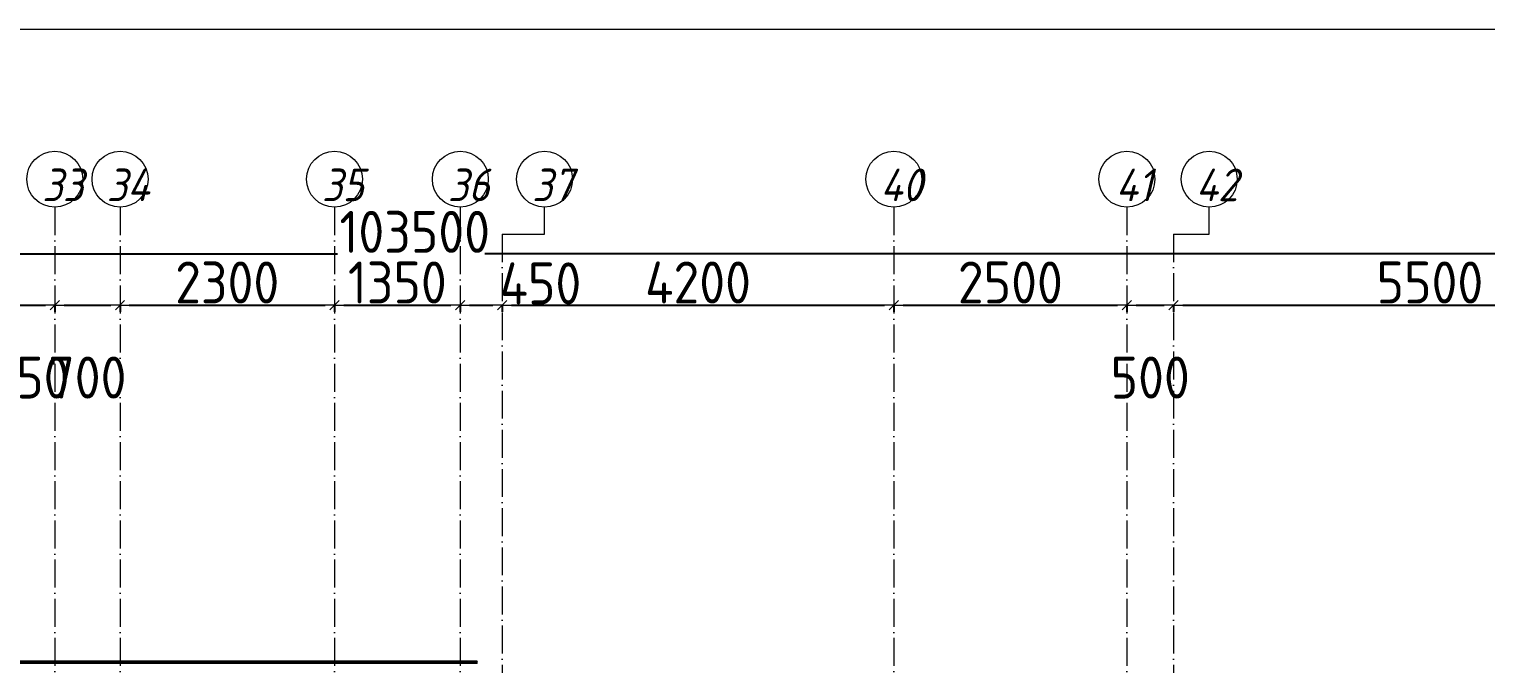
# Model space of a CAD drawing. Header units: millimetres. Extents: x -12989 to 629078, y -109036 to 555275.
# Drawn here: x 88485 to 104110, y 149707 to 156516 of the extents above; entities that cross this region are included whole.
import ezdxf

# ---------------------------------------------------------------- set-up
doc = ezdxf.new("R2010")
doc.units = ezdxf.units.MM
doc.linetypes.add('50_200_ШТРИХ_1Т_ш5_п1_п1_', pattern=[700, 500, -100, 0, -100])
for name, color, linetype, lineweight in [('A-____-____-DIMS', 7, 'Continuous', 9), ('A-GENM-____-MCUT', 7, 'Continuous', 25), ('A-GENM-____-OTLN', 7, 'Continuous', 9), ('S-GRID-____-IDEN', 7, 'Continuous', 9), ('S-GRID-____-OTLN', 7, 'Continuous', 9), ('S-GRID-____-OTLN-1', 7, '50_200_ШТРИХ_1Т_ш5_п1_п1_', 9)]:
    doc.layers.add(name, color=color, linetype=linetype, lineweight=lineweight)
doc.styles.add('ISOCPEUR_I_9', font='isocpeui.ttf', dxfattribs={"width": 0.9, "height": 250})
doc.styles.add('СПДС', font='isocpeur.ttf', dxfattribs={"width": 0.9})
doc.dimstyles.new('Размера А3', dxfattribs={"dimtxt": 200, "dimasz": 100, "dimexe": 70, "dimexo": 100, "dimgap": 20, "dimtad": 1, "dimdec": 0, "dimrnd": 10, "dimzin": 0, "dimdsep": 46, "dimtxsty": 'СПДС', "dimblk": 'ARROWHEAD_6', "dimcen": 1, "dimclrd": 256, "dimclre": 256, "dimclrt": 256, "dimazin": 0, "dimtfac": 1, "dimtdec": 0, "dimtmove": 2, "dimatfit": 3, "dimfxl": 1, "dimtolj": 1, "dimtzin": 0, "dimarcsym": 0})

# ---------------------------------------------------------------- blocks, each defined once
blk = doc.blocks.new('141_Фартук_СКБ - 141_Фартук_СКБ_вентфасад-30031396-АР1_План отверстий 2 этажа в осях 1-64_Ю-ЯЯ')
at = {"layer": 'A-GENM-____-MCUT'}
for p, q in [((26160, -29), (0, -29)), ((0, -29), (0, -30)), ((0, -30), (26160, -30))]:
    blk.add_line(p, q, dxfattribs=at)
at = {"layer": 'A-GENM-____-OTLN'}
for p, q in [((0, -11), (26160, -11)), ((0, -11), (0, -12)), ((0, -12), (26160, -12)), ((0, -12), (0, -29))]:
    blk.add_line(p, q, dxfattribs=at)
blk = doc.blocks.new('Ось сетки - Круг_Ø6_00__ISO-2_5_0_9K_-25732049-АР1_План отверстий 2 этажа в осях 1-64_Ю-ЯЯ')
at = {"layer": 'S-GRID-____-IDEN'}
blk.add_circle((0, 0), 3, dxfattribs=at)
blk = doc.blocks.new('ARROWHEAD_6')
at = {"color": 0, "linetype": 'Continuous'}
for p, q in [((0, 0), (-1, 0)), ((-0.5, -0.5), (0.5, 0.5))]:
    blk.add_line(p, q, dxfattribs=at)
blk = doc.blocks.new('*D2772')
at = {"layer": 'A-____-____-DIMS', "lineweight": -2, "transparency": 16777216}
for p, q in [((29358, 548862), (29358, 548786)), ((29458, 548856), (29808, 548856)), ((29908, 548862), (29908, 548786))]:
    blk.add_line(p, q, dxfattribs=at)
at = {"layer": 'Defpoints', "color": 0, "transparency": 16777216}
for p in [(29358, 548962), (29908, 548962), (29908, 548856)]:
    blk.add_point(p, dxfattribs=at)
at = {"layer": 'A-____-____-DIMS', "lineweight": -2, "transparency": 16777216, "xscale": 100, "yscale": 100, "zscale": 100, "rotation": 180}
blk.add_blockref('ARROWHEAD_6', (29358, 548856), dxfattribs=at)
at = {"layer": 'A-____-____-DIMS', "lineweight": -2, "transparency": 16777216, "xscale": 100, "yscale": 100, "zscale": 100}
blk.add_blockref('ARROWHEAD_6', (29908, 548856), dxfattribs=at)
at = {"layer": 'A-____-____-DIMS', "transparency": 16777216, "insert": (29633, 548081), "char_height": 450, "width": 1.87, "attachment_point": 5, "style": 'СПДС'}
blk.add_mtext('\\A1;550', dxfattribs=at)
blk = doc.blocks.new('*D2773')
at = {"layer": 'A-____-____-DIMS', "lineweight": -2, "transparency": 16777216}
for p, q in [((29908, 548862), (29908, 548786)), ((30008, 548856), (30508, 548856)), ((30608, 548862), (30608, 548786))]:
    blk.add_line(p, q, dxfattribs=at)
at = {"layer": 'Defpoints', "color": 0, "transparency": 16777216}
for p in [(29908, 548962), (30608, 548962), (30608, 548856)]:
    blk.add_point(p, dxfattribs=at)
at = {"layer": 'A-____-____-DIMS', "lineweight": -2, "transparency": 16777216, "xscale": 100, "yscale": 100, "zscale": 100, "rotation": 180}
blk.add_blockref('ARROWHEAD_6', (29908, 548856), dxfattribs=at)
at = {"layer": 'A-____-____-DIMS', "lineweight": -2, "transparency": 16777216, "xscale": 100, "yscale": 100, "zscale": 100}
blk.add_blockref('ARROWHEAD_6', (30608, 548856), dxfattribs=at)
at = {"layer": 'A-____-____-DIMS', "transparency": 16777216, "insert": (30258, 548081), "char_height": 450, "width": 1.87, "attachment_point": 5, "style": 'СПДС'}
blk.add_mtext('\\A1;700', dxfattribs=at)
blk = doc.blocks.new('*D2774')
at = {"layer": 'A-____-____-DIMS', "lineweight": -2, "transparency": 16777216}
for p, q in [((30608, 548862), (30608, 548786)), ((30708, 548856), (32808, 548856)), ((32908, 548862), (32908, 548786))]:
    blk.add_line(p, q, dxfattribs=at)
at = {"layer": 'Defpoints', "color": 0, "transparency": 16777216}
for p in [(30608, 548962), (32908, 548962), (32908, 548856)]:
    blk.add_point(p, dxfattribs=at)
at = {"layer": 'A-____-____-DIMS', "lineweight": -2, "transparency": 16777216, "xscale": 100, "yscale": 100, "zscale": 100, "rotation": 180}
blk.add_blockref('ARROWHEAD_6', (30608, 548856), dxfattribs=at)
at = {"layer": 'A-____-____-DIMS', "lineweight": -2, "transparency": 16777216, "xscale": 100, "yscale": 100, "zscale": 100}
blk.add_blockref('ARROWHEAD_6', (32908, 548856), dxfattribs=at)
at = {"layer": 'A-____-____-DIMS', "transparency": 16777216, "insert": (31758, 549101), "char_height": 450, "width": 2.49, "attachment_point": 5, "style": 'СПДС'}
blk.add_mtext('\\A1;2300', dxfattribs=at)
blk = doc.blocks.new('*D2775')
at = {"layer": 'A-____-____-DIMS', "lineweight": -2, "transparency": 16777216}
for p, q in [((32908, 548862), (32908, 548786)), ((33008, 548856), (34158, 548856)), ((34258, 548862), (34258, 548786))]:
    blk.add_line(p, q, dxfattribs=at)
at = {"layer": 'Defpoints', "color": 0, "transparency": 16777216}
for p in [(32908, 548962), (34258, 548962), (34258, 548856)]:
    blk.add_point(p, dxfattribs=at)
at = {"layer": 'A-____-____-DIMS', "lineweight": -2, "transparency": 16777216, "xscale": 100, "yscale": 100, "zscale": 100, "rotation": 180}
blk.add_blockref('ARROWHEAD_6', (32908, 548856), dxfattribs=at)
at = {"layer": 'A-____-____-DIMS', "lineweight": -2, "transparency": 16777216, "xscale": 100, "yscale": 100, "zscale": 100}
blk.add_blockref('ARROWHEAD_6', (34258, 548856), dxfattribs=at)
at = {"layer": 'A-____-____-DIMS', "transparency": 16777216, "insert": (33583, 549101), "char_height": 450, "width": 2.3, "attachment_point": 5, "style": 'СПДС'}
blk.add_mtext('\\A1;1350', dxfattribs=at)
blk = doc.blocks.new('*D2776')
at = {"layer": 'A-____-____-DIMS', "lineweight": -2, "transparency": 16777216}
for p, q in [((34258, 548862), (34258, 548786)), ((34358, 548856), (34608, 548856)), ((34708, 548862), (34708, 548786))]:
    blk.add_line(p, q, dxfattribs=at)
at = {"layer": 'Defpoints', "color": 0, "transparency": 16777216}
for p in [(34258, 548962), (34708, 548962), (34708, 548856)]:
    blk.add_point(p, dxfattribs=at)
at = {"layer": 'A-____-____-DIMS', "lineweight": -2, "transparency": 16777216, "xscale": 100, "yscale": 100, "zscale": 100, "rotation": 180}
blk.add_blockref('ARROWHEAD_6', (34258, 548856), dxfattribs=at)
at = {"layer": 'A-____-____-DIMS', "lineweight": -2, "transparency": 16777216, "xscale": 100, "yscale": 100, "zscale": 100}
blk.add_blockref('ARROWHEAD_6', (34708, 548856), dxfattribs=at)
at = {"layer": 'A-____-____-DIMS', "transparency": 16777216, "insert": (34679, 549316), "char_height": 450, "width": 1.94, "attachment_point": 1, "line_spacing_factor": 1.149209, "style": 'СПДС'}
blk.add_mtext('\\A1;450', dxfattribs=at)
blk = doc.blocks.new('*D2777')
at = {"layer": 'A-____-____-DIMS', "lineweight": -2, "transparency": 16777216}
for p, q in [((34708, 548862), (34708, 548786)), ((34808, 548856), (38808, 548856)), ((38908, 548862), (38908, 548786))]:
    blk.add_line(p, q, dxfattribs=at)
at = {"layer": 'Defpoints', "color": 0, "transparency": 16777216}
for p in [(34708, 548962), (38908, 548962), (38908, 548856)]:
    blk.add_point(p, dxfattribs=at)
at = {"layer": 'A-____-____-DIMS', "lineweight": -2, "transparency": 16777216, "xscale": 100, "yscale": 100, "zscale": 100, "rotation": 180}
blk.add_blockref('ARROWHEAD_6', (34708, 548856), dxfattribs=at)
at = {"layer": 'A-____-____-DIMS', "lineweight": -2, "transparency": 16777216, "xscale": 100, "yscale": 100, "zscale": 100}
blk.add_blockref('ARROWHEAD_6', (38908, 548856), dxfattribs=at)
at = {"layer": 'A-____-____-DIMS', "transparency": 16777216, "insert": (36808, 549101), "char_height": 450, "width": 2.56, "attachment_point": 5, "style": 'СПДС'}
blk.add_mtext('\\A1;4200', dxfattribs=at)
blk = doc.blocks.new('*D2778')
at = {"layer": 'A-____-____-DIMS', "lineweight": -2, "transparency": 16777216}
for p, q in [((38908, 548862), (38908, 548786)), ((39008, 548856), (41308, 548856)), ((41408, 548862), (41408, 548786))]:
    blk.add_line(p, q, dxfattribs=at)
at = {"layer": 'Defpoints', "color": 0, "transparency": 16777216}
for p in [(38908, 548962), (41408, 548962), (41408, 548856)]:
    blk.add_point(p, dxfattribs=at)
at = {"layer": 'A-____-____-DIMS', "lineweight": -2, "transparency": 16777216, "xscale": 100, "yscale": 100, "zscale": 100, "rotation": 180}
blk.add_blockref('ARROWHEAD_6', (38908, 548856), dxfattribs=at)
at = {"layer": 'A-____-____-DIMS', "lineweight": -2, "transparency": 16777216, "xscale": 100, "yscale": 100, "zscale": 100}
blk.add_blockref('ARROWHEAD_6', (41408, 548856), dxfattribs=at)
at = {"layer": 'A-____-____-DIMS', "transparency": 16777216, "insert": (40158, 549101), "char_height": 450, "width": 2.49, "attachment_point": 5, "style": 'СПДС'}
blk.add_mtext('\\A1;2500', dxfattribs=at)
blk = doc.blocks.new('*D2779')
at = {"layer": 'A-____-____-DIMS', "lineweight": -2, "transparency": 16777216}
for p, q in [((41408, 548862), (41408, 548786)), ((41508, 548856), (41808, 548856)), ((41908, 548862), (41908, 548786))]:
    blk.add_line(p, q, dxfattribs=at)
at = {"layer": 'Defpoints', "color": 0, "transparency": 16777216}
for p in [(41408, 548962), (41908, 548962), (41908, 548856)]:
    blk.add_point(p, dxfattribs=at)
at = {"layer": 'A-____-____-DIMS', "lineweight": -2, "transparency": 16777216, "xscale": 100, "yscale": 100, "zscale": 100, "rotation": 180}
blk.add_blockref('ARROWHEAD_6', (41408, 548856), dxfattribs=at)
at = {"layer": 'A-____-____-DIMS', "lineweight": -2, "transparency": 16777216, "xscale": 100, "yscale": 100, "zscale": 100}
blk.add_blockref('ARROWHEAD_6', (41908, 548856), dxfattribs=at)
at = {"layer": 'A-____-____-DIMS', "transparency": 16777216, "insert": (41658, 548081), "char_height": 450, "width": 1.87, "attachment_point": 5, "style": 'СПДС'}
blk.add_mtext('\\A1;500', dxfattribs=at)
blk = doc.blocks.new('*D2780')
at = {"layer": 'A-____-____-DIMS', "lineweight": -2, "transparency": 16777216}
for p, q in [((41908, 548862), (41908, 548786)), ((42008, 548856), (47308, 548856)), ((47408, 548862), (47408, 548786))]:
    blk.add_line(p, q, dxfattribs=at)
at = {"layer": 'Defpoints', "color": 0, "transparency": 16777216}
for p in [(41908, 548962), (47408, 548962), (47408, 548856)]:
    blk.add_point(p, dxfattribs=at)
at = {"layer": 'A-____-____-DIMS', "lineweight": -2, "transparency": 16777216, "xscale": 100, "yscale": 100, "zscale": 100, "rotation": 180}
blk.add_blockref('ARROWHEAD_6', (41908, 548856), dxfattribs=at)
at = {"layer": 'A-____-____-DIMS', "lineweight": -2, "transparency": 16777216, "xscale": 100, "yscale": 100, "zscale": 100}
blk.add_blockref('ARROWHEAD_6', (47408, 548856), dxfattribs=at)
at = {"layer": 'A-____-____-DIMS', "transparency": 16777216, "insert": (44658, 549101), "char_height": 450, "width": 2.49, "attachment_point": 5, "style": 'СПДС'}
blk.add_mtext('\\A1;5500', dxfattribs=at)
blk = doc.blocks.new('*D2793')
at = {"layer": 'A-____-____-DIMS', "lineweight": -2, "transparency": 16777216}
for p, q in [((-17942, 549415), (-17942, 549339)), ((-17842, 549409), (32942, 549409)), ((85458, 549409), (34521, 549409)), ((85558, 549415), (85558, 549339))]:
    blk.add_line(p, q, dxfattribs=at)
at = {"layer": 'Defpoints', "color": 0, "transparency": 16777216}
for p in [(-17942, 549515), (85558, 549515), (85558, 549409)]:
    blk.add_point(p, dxfattribs=at)
at = {"layer": 'A-____-____-DIMS', "lineweight": -2, "transparency": 16777216, "xscale": 100, "yscale": 100, "zscale": 100, "rotation": 180}
blk.add_blockref('ARROWHEAD_6', (-17942, 549409), dxfattribs=at)
at = {"layer": 'A-____-____-DIMS', "lineweight": -2, "transparency": 16777216, "xscale": 100, "yscale": 100, "zscale": 100}
blk.add_blockref('ARROWHEAD_6', (85558, 549409), dxfattribs=at)
at = {"layer": 'A-____-____-DIMS', "transparency": 16777216, "insert": (32962, 549869), "char_height": 450, "width": 3.54, "attachment_point": 1, "line_spacing_factor": 1.149209, "style": 'СПДС'}
blk.add_mtext('\\A1;103500', dxfattribs=at)
blk = doc.blocks.new('2этаж')
at = {"layer": 'S-GRID-____-OTLN-1', "color": 251, "ltscale": 0.6, "true_color": 0x636466}
for p, q in [((29908.3, 549908.8), (29908.3, 512083.3)), ((30608.3, 549908.8), (30608.3, 536263.3)), ((32908.3, 549908.8), (32908.3, 511907.5)), ((34258.3, 549908.8), (34258.3, 525691.4)), ((38908.3, 549908.8), (38908.3, 511907.5)), ((41408.3, 549908.8), (41408.3, 511907.5)), ((34708.3, 549620.5), (34708.3, 525691.4)), ((41908.3, 549620.5), (41908.3, 512048.6))]:
    blk.add_line(p, q, dxfattribs=at)
at = {"layer": 'S-GRID-____-IDEN', "xscale": 99.99999999999993, "yscale": 99.99999999999993, "zscale": 99.99999999999993, "rotation": 180}
for p in [(29908.3, 550208.8), (30608.3, 550208.8), (32908.3, 550208.8), (34258.3, 550208.8), (35161.9, 550208.8), (38908.3, 550208.8), (41408.3, 550208.8), (42291.4, 550208.8)]:
    blk.add_blockref('Ось сетки - Круг_Ø6_00__ISO-2_5_0_9K_-25732049-АР1_План отверстий 2 этажа в осях 1-64_Ю-ЯЯ', p, dxfattribs=at)
at = {"layer": 'S-GRID-____-IDEN', "char_height": 350, "attachment_point": 1, "style": 'ISOCPEUR_I_9'}
for s, insert, width in [('33', (29774, 550322.7), 404.05), ('34', (30465, 550322.7), 425.696), ('35', (32774, 550322.7), 404.05), ('36', (34124, 550322.7), 404.05), ('37', (35027.6, 550322.7), 404.05), ('40', (38765, 550322.7), 425.696), ('41', (41288.8, 550322.7), 367.975), ('42', (42148.1, 550322.7), 425.696)]:
    blk.add_mtext(s, dxfattribs=dict(at, insert=insert, width=width))
at = {"layer": 'A-____-____-DIMS'}
for base, p1, p2, picture, middle in [((85558.3, 549408.6), (-17941.7, 549514.7), (85558.3, 549514.7), '*D2793', (33731.2, 549568.6)), ((34708.3, 548856.4), (34258.3, 548962.5), (34708.3, 548962.5), '*D2776', (35084.4, 549016.3))]:
    dim = blk.add_linear_dim(base=base, p1=p1, p2=p2, dimstyle='Размера А3', override={"dimtxt": 450}, dxfattribs=at)
    dim.commit()
    dim.dimension.update_dxf_attribs({"geometry": picture, "text_midpoint": middle, "dimtype": 160})
for base, p1, p2, picture, middle in [((32908.3, 548856.4), (30608.3, 548962.5), (32908.3, 548962.5), '*D2774', (31758.3, 549101.4)), ((34258.3, 548856.4), (32908.3, 548962.5), (34258.3, 548962.5), '*D2775', (33583.3, 549101.4)), ((38908.3, 548856.4), (34708.3, 548962.5), (38908.3, 548962.5), '*D2777', (36808.3, 549101.4)), ((41408.3, 548856.4), (38908.3, 548962.5), (41408.3, 548962.5), '*D2778', (40158.3, 549101.4)), ((47408.3, 548856.4), (41908.3, 548962.5), (47408.3, 548962.5), '*D2780', (44658.3, 549101.4)), ((29908.3, 548856.4), (29358.3, 548962.5), (29908.3, 548962.5), '*D2772', (29633.3, 548081.4)), ((30608.3, 548856.4), (29908.3, 548962.5), (30608.3, 548962.5), '*D2773', (30258.3, 548081.4)), ((41908.3, 548856.4), (41408.3, 548962.5), (41908.3, 548962.5), '*D2779', (41658.3, 548081.4))]:
    dim = blk.add_linear_dim(base=base, p1=p1, p2=p2, dimstyle='Размера А3', override={"dimtxt": 450}, dxfattribs=at)
    dim.commit()
    dim.dimension.update_dxf_attribs({"geometry": picture, "text_midpoint": middle})

msp = doc.modelspace()

# ---------------------------------------------------------------- linework, layer by layer
at = {"color": 1, "lineweight": 0}
msp.add_lwpolyline([(35696.9246, 156516.3825), (148932.9246, 156516.3825), (148932.9246, 57688.3825), (35696.9246, 57688.3825)], close=True, dxfattribs=at)
at = {"layer": 'S-GRID-____-OTLN'}
for p, q in [((94013.3082, 154318.2524), (94013.3082, 154606.5101)), ((101142.8001, 154318.2524), (101142.8001, 154606.5101)), ((93559.7115, 154318.2524), (94013.3082, 154318.2524)), ((100759.7115, 154318.2524), (101142.8001, 154318.2524))]:
    msp.add_line(p, q, dxfattribs=at)

# ---------------------------------------------------------------- block references
msp.add_blockref('2этаж', (58851.3748, -395302.2823))
at = {"layer": 'A-GENM-____-OTLN', "rotation": 180}
msp.add_blockref('141_Фартук_СКБ - 141_Фартук_СКБ_вентфасад-30031396-АР1_План отверстий 2 этажа в осях 1-64_Ю-ЯЯ', (93289.7115, 149701.7006), dxfattribs=at)

doc.saveas('drawing.dxf')
